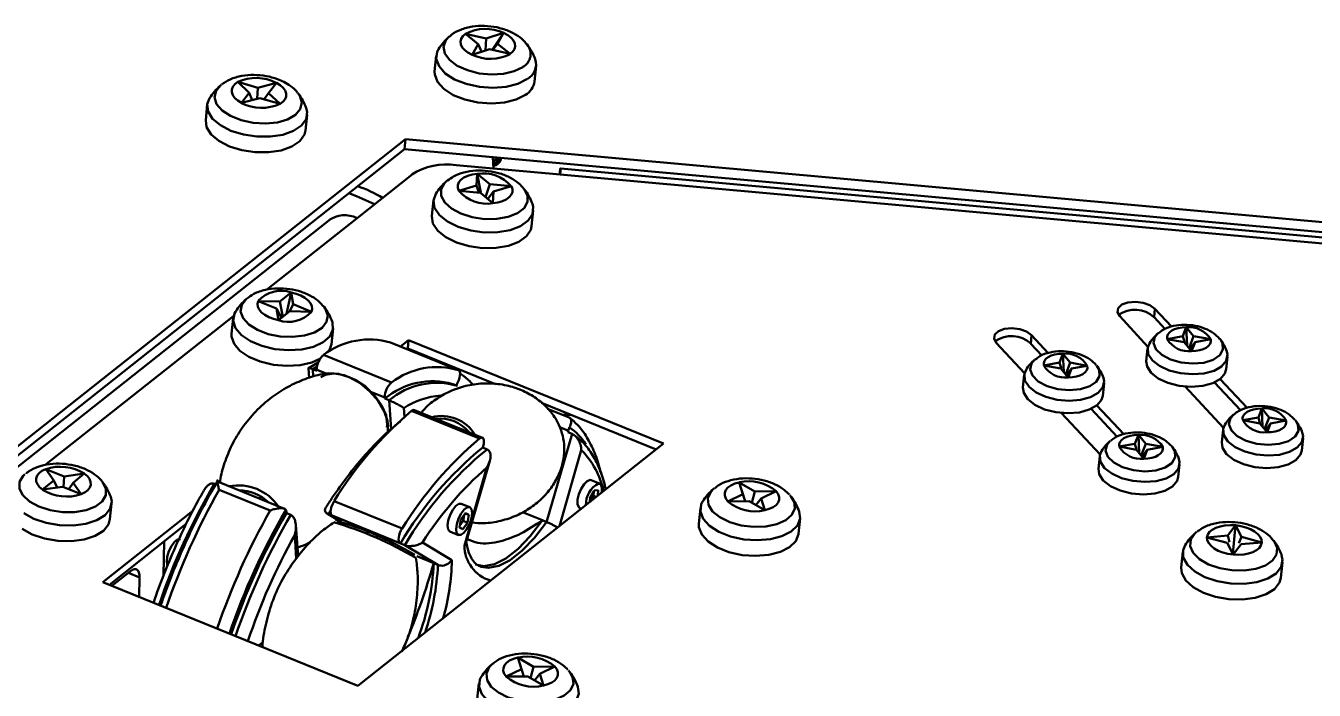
# Model space of a CAD drawing. Header units: millimetres. Extents: x 263 to 2983, y 441 to 2500.
# Drawn here: x 1690 to 1818.4, y 1895.1 to 1961.3 of the extents above; entities that cross this region are included whole.
import ezdxf

# ---------------------------------------------------------------- set-up
doc = ezdxf.new("R2010")
doc.units = ezdxf.units.MM
doc.header["$LTSCALE"] = 0.5
doc.layers.add('BOL', color=7, linetype='Continuous', lineweight=50)

msp = doc.modelspace()

# ---------------------------------------------------------------- linework, layer by layer
at = {"layer": 'BOL'}
for p, q in [((1735.06, 1959.48), (1733.78, 1960.5)), ((1733.78, 1960.5), (1735.84, 1960.02)), ((1735.84, 1960.02), (1735.79, 1958.85)), ((1735.84, 1960.02), (1737.58, 1960.58)), ((1737.58, 1960.58), (1736.45, 1958.91)), ((1737.58, 1960.58), (1736.96, 1959.51)), ((1730.86, 1958.32), (1730.7, 1956.76)), ((1734.44, 1958.41), (1735.06, 1959.48)), ((1736.18, 1958.97), (1734.44, 1958.41)), ((1735.06, 1959.48), (1735.38, 1958.72)), ((1738.24, 1958.49), (1736.18, 1958.97)), ((1736.96, 1959.51), (1736.51, 1958.89)), ((1736.96, 1959.51), (1738.24, 1958.49)), ((1739.92, 1959.44), (1739.87, 1959.5)), ((1740.65, 1955.74), (1740.81, 1957.3)), ((1712.23, 1954.63), (1711.09, 1955.7)), ((1711.09, 1955.7), (1713.1, 1955.13)), ((1711.46, 1953.61), (1712.23, 1954.63)), ((1712.23, 1954.63), (1712.53, 1953.89)), ((1713.1, 1955.13), (1713.02, 1954.02)), ((1713.1, 1955.13), (1714.93, 1955.61)), ((1714.15, 1954.59), (1713.71, 1953.97)), ((1714.93, 1955.61), (1714.15, 1954.59)), ((1714.15, 1954.59), (1715.3, 1953.52)), ((1717.1, 1954.56), (1717.06, 1954.6)), ((1708.05, 1953.44), (1707.89, 1951.88)), ((1713.29, 1954.09), (1711.46, 1953.61)), ((1715.3, 1953.52), (1713.29, 1954.09)), ((1717.83, 1950.85), (1717.99, 1952.41)), ((1727.8, 1950.01), (1663.6, 1899.2)), ((1727.69, 1949), (1727.8, 1950.01)), ((1848.52, 1939.09), (1727.8, 1950.01)), ((1727.69, 1949), (1664.09, 1898.66)), ((1848.42, 1938.08), (1727.69, 1949)), ((1736.51, 1947.93), (1736.59, 1948.27)), ((1736.57, 1947.08), (1736.52, 1948.2)), ((1732.84, 1947.42), (1743.22, 1946.48)), ((1736.54, 1947.3), (1736.55, 1947.3)), ((1736.55, 1947.3), (1736.73, 1947.41)), ((1736.75, 1947.63), (1736.73, 1947.41)), ((1736.89, 1947.43), (1736.9, 1947.47)), ((1832.86, 1938.98), (1743.24, 1947.09)), ((1722.98, 1942.14), (1728.45, 1946.48)), ((1731.96, 1945.87), (1731.9, 1945.82)), ((1734.88, 1945.39), (1734.95, 1946.54)), ((1734.95, 1946.54), (1735.3, 1944.67)), ((1734.95, 1946.54), (1736.19, 1945.5)), ((1736.19, 1945.5), (1735.78, 1944.23)), ((1736.19, 1945.5), (1738.35, 1945.31)), ((1743.22, 1946.48), (1832.84, 1938.37)), ((1733.12, 1944.85), (1734.88, 1945.39)), ((1735.28, 1944.66), (1733.12, 1944.85)), ((1734.88, 1945.39), (1735.12, 1944.67)), ((1736.52, 1943.62), (1735.28, 1944.66)), ((1736.58, 1944.77), (1736, 1944.05)), ((1736.58, 1944.77), (1736.52, 1943.62)), ((1738.35, 1945.31), (1736.58, 1944.77)), ((1730.59, 1943.91), (1730.43, 1942.35)), ((1740.37, 1941.32), (1740.53, 1942.88)), ((1720.15, 1941.91), (1672.86, 1904.48)), ((1713.95, 1935), (1722.98, 1942.14)), ((1714.96, 1933.13), (1713.12, 1933.87)), ((1713.12, 1933.87), (1715.27, 1933.82)), ((1715.27, 1933.82), (1716.41, 1934.72)), ((1716.41, 1934.72), (1715.93, 1932.58)), ((1716.41, 1934.72), (1716.6, 1933.55)), ((1715.15, 1931.96), (1714.96, 1933.13)), ((1714.96, 1933.13), (1715.44, 1932.19)), ((1716.29, 1932.86), (1715.15, 1931.96)), ((1715.27, 1933.82), (1715.58, 1932.3)), ((1716.6, 1933.55), (1716.28, 1932.86)), ((1718.43, 1932.81), (1716.29, 1932.86)), ((1716.6, 1933.55), (1718.43, 1932.81)), ((1719.69, 1933.29), (1719.63, 1933.35)), ((1802.49, 1933.1), (1802.4, 1932.26)), ((1802.49, 1933.1), (1804.15, 1931.32)), ((1691.85, 1917.5), (1710.68, 1932.41)), ((1710.63, 1932.17), (1710.47, 1930.61)), ((1801.8, 1929.32), (1798.98, 1932.35)), ((1802.4, 1932.26), (1803.5, 1931.08)), ((1720.42, 1929.58), (1720.58, 1931.14)), ((1790.2, 1930.47), (1790.11, 1929.62)), ((1790.2, 1930.47), (1791.85, 1928.69)), ((1803.71, 1930.08), (1805.27, 1930.37)), ((1805.41, 1929.78), (1803.71, 1930.08)), ((1805.27, 1930.37), (1805.61, 1931.25)), ((1805.27, 1930.37), (1805.43, 1929.8)), ((1805.61, 1931.25), (1805.7, 1929.43)), ((1805.61, 1931.25), (1806.35, 1930.36)), ((1806.35, 1930.36), (1805.89, 1929.19)), ((1806.35, 1930.36), (1808.05, 1930.06)), ((1808.05, 1930.06), (1806.49, 1929.77)), ((1809.01, 1930.03), (1808.95, 1930.09)), ((1733.09, 1926.98), (1726.32, 1929.73)), ((1727.29, 1929.33), (1728.11, 1929.98)), ((1727.94, 1929.07), (1728.03, 1929.14)), ((1728.03, 1929.14), (1728.11, 1929.98)), ((1728.03, 1929.14), (1736.76, 1925.59)), ((1728.11, 1929.98), (1753.51, 1919.66)), ((1789.5, 1926.68), (1786.68, 1929.71)), ((1790.11, 1929.62), (1791.21, 1928.45)), ((1801.76, 1929.13), (1801.63, 1927.88)), ((1806.15, 1928.89), (1805.41, 1929.78)), ((1806.49, 1929.77), (1805.98, 1929.1)), ((1806.49, 1929.77), (1806.15, 1928.89)), ((1719.11, 1927.75), (1718.14, 1927.18)), ((1719.64, 1928.51), (1726.42, 1925.76)), ((1729.99, 1928.34), (1729.98, 1928.24)), ((1791.42, 1927.45), (1792.98, 1927.74)), ((1793.11, 1927.15), (1791.42, 1927.45)), ((1792.98, 1927.74), (1793.31, 1928.62)), ((1792.98, 1927.74), (1793.14, 1927.17)), ((1793.31, 1928.62), (1793.4, 1926.8)), ((1793.31, 1928.62), (1794.06, 1927.73)), ((1794.06, 1927.73), (1793.6, 1926.56)), ((1794.06, 1927.73), (1795.75, 1927.42)), ((1796.71, 1927.4), (1796.66, 1927.46)), ((1809.59, 1927.07), (1809.72, 1928.32)), ((1718.12, 1927.17), (1718.19, 1926.2)), ((1718.99, 1927.36), (1718.55, 1927.07)), ((1718.55, 1927.07), (1718.98, 1926.9)), ((1718.55, 1927.07), (1718.61, 1926.33)), ((1718.98, 1926.9), (1718.97, 1927.01)), ((1719.89, 1926.64), (1718.97, 1927.01)), ((1789.47, 1926.5), (1789.34, 1925.25)), ((1793.86, 1926.26), (1793.11, 1927.15)), ((1794.19, 1927.14), (1793.68, 1926.46)), ((1794.19, 1927.14), (1793.86, 1926.26)), ((1795.75, 1927.42), (1794.19, 1927.14)), ((1732.94, 1925.42), (1732.52, 1925.59)), ((1732.92, 1925.57), (1732.85, 1925.45)), ((1797.3, 1924.43), (1797.43, 1925.68)), ((1809.32, 1921.22), (1805.49, 1925.35)), ((1808.44, 1925.76), (1811.03, 1922.98)), ((1809, 1926.1), (1811.67, 1923.22)), ((1725.74, 1924.26), (1724.4, 1924.8)), ((1725.75, 1924.15), (1725.74, 1924.26)), ((1726.17, 1923.98), (1725.75, 1924.15)), ((1726.38, 1921.11), (1726.17, 1923.98)), ((1741.37, 1923.72), (1752.78, 1919.08)), ((1727.62, 1923.22), (1727.69, 1922.32)), ((1735.18, 1920.17), (1728.4, 1922.92)), ((1735.47, 1920.25), (1728.7, 1923.01)), ((1744.12, 1922.27), (1741.97, 1923.14)), ((1743.35, 1922.58), (1744.39, 1922.49)), ((1797.03, 1918.59), (1793.19, 1922.71)), ((1796.15, 1923.13), (1798.73, 1920.35)), ((1796.7, 1923.47), (1799.38, 1920.59)), ((1812.8, 1922.27), (1813.14, 1923.16)), ((1813.14, 1923.16), (1813.22, 1921.33)), ((1813.14, 1923.16), (1813.88, 1922.27)), ((1744.03, 1920.95), (1743.19, 1921.3)), ((1809.29, 1921.04), (1809.16, 1919.79)), ((1811.24, 1921.99), (1812.8, 1922.27)), ((1812.93, 1921.68), (1811.24, 1921.99)), ((1812.8, 1922.27), (1812.96, 1921.7)), ((1813.68, 1920.79), (1812.93, 1921.68)), ((1813.88, 1922.27), (1813.42, 1921.1)), ((1814.02, 1921.68), (1813.5, 1921)), ((1814.02, 1921.68), (1813.68, 1920.79)), ((1813.88, 1922.27), (1815.57, 1921.96)), ((1815.57, 1921.96), (1814.02, 1921.68)), ((1816.53, 1921.93), (1816.48, 1922)), ((1741.87, 1911.84), (1744.41, 1920.63)), ((1744.03, 1920.95), (1743.99, 1920.8)), ((1744.41, 1920.63), (1743.99, 1920.8)), ((1800.5, 1919.64), (1800.84, 1920.53)), ((1800.84, 1920.53), (1800.93, 1918.7)), ((1800.84, 1920.53), (1801.59, 1919.64)), ((1817.12, 1918.97), (1817.25, 1920.22)), ((1753.51, 1919.66), (1723.04, 1895.54)), ((1735.51, 1919.26), (1735.55, 1919.41)), ((1735.93, 1919.09), (1735.51, 1919.26)), ((1745.32, 1919.01), (1743.14, 1911.45)), ((1798.94, 1919.36), (1800.5, 1919.64)), ((1800.64, 1919.05), (1798.94, 1919.36)), ((1800.5, 1919.64), (1800.67, 1919.07)), ((1801.38, 1918.16), (1800.64, 1919.05)), ((1801.59, 1919.64), (1801.13, 1918.47)), ((1801.72, 1919.04), (1801.21, 1918.37)), ((1801.72, 1919.04), (1801.38, 1918.16)), ((1801.59, 1919.64), (1803.28, 1919.33)), ((1803.28, 1919.33), (1801.72, 1919.04)), ((1804.24, 1919.3), (1804.18, 1919.36)), ((1733.67, 1909.51), (1735.92, 1917.3)), ((1733.83, 1909.73), (1736.21, 1917.94)), ((1796.99, 1918.41), (1796.87, 1917.16)), ((1804.82, 1916.34), (1804.95, 1917.59)), ((1691.64, 1915.08), (1692.75, 1915.99)), ((1692.75, 1915.99), (1691.94, 1917.12)), ((1691.94, 1917.12), (1693.79, 1916.39)), ((1692.75, 1915.99), (1693.1, 1915.29)), ((1693.79, 1916.39), (1693.71, 1915.33)), ((1693.79, 1916.39), (1695.79, 1916.67)), ((1695.79, 1916.67), (1694.68, 1915.76)), ((1747.15, 1915.68), (1746.3, 1916.02)), ((1693.64, 1915.36), (1691.64, 1915.08)), ((1695.49, 1914.63), (1693.64, 1915.36)), ((1694.68, 1915.76), (1694.24, 1915.12)), ((1694.68, 1915.76), (1695.49, 1914.63)), ((1715.73, 1913.17), (1709.06, 1915.88)), ((1714.32, 1913), (1709.24, 1915.06)), ((1711.65, 1914.83), (1711.64, 1914.98)), ((1746.62, 1915), (1746.2, 1914.28)), ((1746.54, 1914.47), (1746.57, 1914.91)), ((1747.01, 1915.01), (1746.62, 1915)), ((1746.98, 1914.49), (1747.01, 1915.01)), ((1758.55, 1915.2), (1758.5, 1915.15)), ((1759.92, 1913.91), (1761.41, 1914.63)), ((1761.41, 1914.63), (1761.07, 1915.8)), ((1761.07, 1915.8), (1761.66, 1913.93)), ((1761.07, 1915.8), (1762.62, 1914.88)), ((1761.41, 1914.63), (1761.65, 1913.93)), ((1762.62, 1914.88), (1762.33, 1913.77)), ((1762.62, 1914.88), (1764.75, 1914.91)), ((1764.75, 1914.91), (1763.26, 1914.19)), ((1698.35, 1912.12), (1698.51, 1913.68)), ((1713.42, 1914.41), (1713.22, 1914.19)), ((1720.69, 1913.94), (1727.47, 1911.19)), ((1734.21, 1913.33), (1733.36, 1913.67)), ((1746.2, 1914.28), (1746.17, 1913.85)), ((1746.18, 1913.86), (1746.54, 1914.47)), ((1746.54, 1914.47), (1746.81, 1914.36)), ((1762.05, 1913.94), (1759.92, 1913.91)), ((1763.6, 1913.02), (1762.05, 1913.94)), ((1763.26, 1914.19), (1762.73, 1913.54)), ((1763.26, 1914.19), (1763.6, 1913.02)), ((1766.24, 1914.36), (1766.11, 1914.51)), ((1697.64, 1905.86), (1706.62, 1912.97)), ((1715.93, 1912.84), (1715.94, 1912.73)), ((1716.37, 1912.55), (1715.94, 1912.73)), ((1720, 1912.69), (1721.36, 1911.88)), ((1720.35, 1913.02), (1720.11, 1912.64)), ((1720.11, 1912.64), (1720.53, 1912.47)), ((1720.11, 1912.64), (1721.4, 1911.87)), ((1727.25, 1909.75), (1720.48, 1912.5)), ((1720.48, 1912.5), (1720.53, 1912.47)), ((1733.32, 1912.09), (1733.19, 1911.31)), ((1733.78, 1912.72), (1733.32, 1912.09)), ((1733.55, 1911.96), (1733.65, 1912.54)), ((1733.76, 1912.71), (1734.1, 1912.57)), ((1734.1, 1912.57), (1733.78, 1912.72)), ((1733.97, 1911.78), (1734.1, 1912.57)), ((1741.45, 1912.02), (1739.45, 1912.83)), ((1745.17, 1913.24), (1745.32, 1913.18)), ((1757.19, 1913.24), (1757.03, 1911.68)), ((1766.98, 1910.66), (1767.14, 1912.22)), ((1698.29, 1905.6), (1705.95, 1911.66)), ((1717.09, 1908.41), (1716.87, 1911.56)), ((1720.9, 1911.99), (1720.89, 1911.98)), ((1724.03, 1910.88), (1724.02, 1910.86)), ((1732.22, 1910.9), (1732.23, 1910.89)), ((1732.23, 1910.89), (1733.08, 1910.55)), ((1733.19, 1911.31), (1733.51, 1911.15)), ((1733.22, 1911.51), (1733.55, 1911.96)), ((1733.51, 1911.15), (1733.97, 1911.78)), ((1733.55, 1911.96), (1733.97, 1911.78)), ((1741.87, 1911.84), (1741.45, 1912.02)), ((1806.64, 1910.86), (1806.58, 1910.8)), ((1809.76, 1910.49), (1810.52, 1911.52)), ((1810.52, 1911.52), (1810.26, 1908.67)), ((1810.52, 1911.52), (1811.12, 1910.36)), ((1703.76, 1909.93), (1703.69, 1906.53)), ((1716.92, 1908.21), (1716.76, 1910.56)), ((1725.85, 1910.07), (1725.86, 1910.08)), ((1727.25, 1909.75), (1727.3, 1909.71)), ((1727.73, 1909.54), (1727.3, 1909.71)), ((1731.04, 1907.57), (1727.73, 1909.54)), ((1729.49, 1909.8), (1732.42, 1908.06)), ((1807.68, 1910.32), (1809.76, 1910.49)), ((1809.7, 1909.76), (1807.68, 1910.32)), ((1810.3, 1908.6), (1809.7, 1909.76)), ((1809.76, 1910.49), (1809.91, 1909.83)), ((1811.07, 1909.63), (1810.3, 1908.6)), ((1811.12, 1910.36), (1810.84, 1909.75)), ((1813.14, 1909.8), (1811.07, 1909.63)), ((1811.12, 1910.36), (1813.14, 1909.8)), ((1730.62, 1907.74), (1728.92, 1908.43)), ((1805.26, 1908.89), (1805.1, 1907.33)), ((1700.41, 1906.96), (1698.55, 1905.49)), ((1731.04, 1907.57), (1730.62, 1907.74)), ((1735.2, 1907.44), (1735.33, 1907.4)), ((1815.05, 1906.3), (1815.21, 1907.86)), ((1723.04, 1895.54), (1697.64, 1905.86)), ((1700.18, 1906.78), (1701.3, 1906.33)), ((1701.26, 1904.39), (1701.3, 1906.33)), ((1713.61, 1899.87), (1713.16, 1899.55)), ((1739.35, 1897.17), (1739, 1898.34)), ((1739, 1898.34), (1739.6, 1896.47)), ((1739, 1898.34), (1740.56, 1897.42)), ((1736.49, 1897.73), (1736.43, 1897.69)), ((1737.85, 1896.44), (1739.35, 1897.17)), ((1739.35, 1897.17), (1739.58, 1896.47)), ((1740.56, 1897.42), (1740.27, 1896.3)), ((1740.56, 1897.42), (1742.69, 1897.45)), ((1741.19, 1896.72), (1740.66, 1896.07)), ((1742.69, 1897.45), (1741.19, 1896.72)), ((1741.19, 1896.72), (1741.54, 1895.56)), ((1744.18, 1896.89), (1744.05, 1897.05)), ((1735.12, 1895.77), (1734.96, 1894.21)), ((1739.98, 1896.47), (1737.85, 1896.44)), ((1741.54, 1895.56), (1739.98, 1896.47))]:
    msp.add_line(p, q, dxfattribs=at)
at = {"layer": 'BOL', "flags": 128}
for points in [[(1732.17, 1960.24), (1731.82, 1959.85), (1731.59, 1959.21), (1731.72, 1958.54), (1732.18, 1957.89), (1732.96, 1957.31), (1733.97, 1956.86), (1735.14, 1956.56), (1736.38, 1956.44), (1737.58, 1956.51), (1738.64, 1956.77), (1739.49, 1957.19)], [(1733.78, 1960.5), (1733.51, 1960.27), (1733.35, 1960.01), (1733.28, 1959.73), (1733.32, 1959.44), (1733.46, 1959.15), (1733.7, 1958.88), (1734.03, 1958.63), (1734.44, 1958.41)], [(1738.24, 1958.49), (1738.51, 1958.72), (1738.67, 1958.98), (1738.74, 1959.26), (1738.7, 1959.55), (1738.56, 1959.84), (1738.32, 1960.11), (1737.99, 1960.36), (1737.58, 1960.58)], [(1731.09, 1958.96), (1730.96, 1958.71), (1730.87, 1957.99), (1731.15, 1957.26), (1731.77, 1956.56), (1732.7, 1955.96), (1733.86, 1955.5), (1735.17, 1955.21), (1736.52, 1955.11), (1737.83, 1955.21), (1738.99, 1955.51), (1739.91, 1955.97)], [(1730.7, 1956.76), (1730.71, 1956.43), (1730.99, 1955.7), (1731.61, 1955), (1732.54, 1954.4), (1733.7, 1953.94), (1735.01, 1953.65), (1736.36, 1953.55), (1737.67, 1953.65), (1738.83, 1953.95), (1739.75, 1954.41)], [(1709.36, 1955.35), (1708.92, 1954.82), (1708.78, 1954.17), (1708.98, 1953.5), (1709.52, 1952.86), (1710.36, 1952.31), (1711.42, 1951.89), (1712.61, 1951.63), (1713.85, 1951.55), (1715.03, 1951.67), (1716.05, 1951.97), (1716.84, 1952.42), (1717.32, 1953), (1717.47, 1953.65), (1717.26, 1954.32), (1717.1, 1954.56)], [(1709.43, 1955.41), (1709.41, 1955.39), (1709.36, 1955.35)], [(1711.09, 1955.7), (1710.79, 1955.48), (1710.58, 1955.23), (1710.48, 1954.95), (1710.48, 1954.67), (1710.58, 1954.38), (1710.78, 1954.1), (1711.08, 1953.84), (1711.46, 1953.61)], [(1715.3, 1953.52), (1715.6, 1953.74), (1715.8, 1953.99), (1715.91, 1954.26), (1715.91, 1954.55), (1715.81, 1954.84), (1715.6, 1955.12), (1715.31, 1955.38), (1714.93, 1955.61)], [(1708.27, 1954.08), (1708.05, 1953.49), (1708.14, 1952.76), (1708.58, 1952.04), (1709.36, 1951.38), (1710.41, 1950.84), (1711.65, 1950.46), (1712.99, 1950.25), (1714.34, 1950.25), (1715.58, 1950.44), (1716.64, 1950.82), (1717.43, 1951.36), (1717.89, 1952.01), (1717.99, 1952.73), (1717.91, 1953.09)], [(1707.89, 1951.88), (1707.98, 1951.2), (1708.42, 1950.47), (1709.2, 1949.82), (1710.25, 1949.28), (1711.49, 1948.9), (1712.83, 1948.69), (1714.18, 1948.69), (1715.42, 1948.88), (1716.48, 1949.26), (1717.27, 1949.8), (1717.73, 1950.45), (1717.83, 1950.85)], [(1743.14, 1946.48), (1743.18, 1946.75), (1743.21, 1947), (1743.24, 1947.09), (1743.25, 1947.03), (1743.24, 1946.83), (1743.22, 1946.48)], [(1731.9, 1945.82), (1731.7, 1945.63), (1731.36, 1945.01), (1731.36, 1944.35), (1731.72, 1943.69), (1732.39, 1943.08), (1733.33, 1942.58), (1734.46, 1942.22), (1735.68, 1942.04), (1736.91, 1942.05)], [(1734.95, 1946.54), (1734.46, 1946.47), (1734.01, 1946.34), (1733.63, 1946.17), (1733.33, 1945.95), (1733.13, 1945.7), (1733.02, 1945.43), (1733.02, 1945.14), (1733.12, 1944.85)], [(1722.14, 1944.61), (1722.93, 1944.31), (1724.7, 1943.51)], [(1730.81, 1944.55), (1730.59, 1943.9), (1730.7, 1943.16), (1731.18, 1942.44), (1731.98, 1941.8), (1733.05, 1941.27), (1734.3, 1940.9), (1735.65, 1940.71), (1736.99, 1940.73)], [(1736.52, 1943.62), (1737.01, 1943.69), (1737.46, 1943.82), (1737.84, 1943.99), (1738.14, 1944.21), (1738.34, 1944.46), (1738.45, 1944.73), (1738.45, 1945.02), (1738.35, 1945.31)], [(1736.91, 1942.05), (1738.03, 1942.25), (1738.96, 1942.61), (1739.63, 1943.13), (1739.97, 1943.74), (1739.96, 1944.4), (1739.64, 1945.02)], [(1739.64, 1945.02), (1739.61, 1945.07), (1739.6, 1945.08)], [(1736.99, 1940.73), (1738.22, 1940.94), (1739.26, 1941.33), (1740.02, 1941.88), (1740.45, 1942.54), (1740.52, 1943.26), (1740.45, 1943.56)], [(1730.43, 1942.35), (1730.43, 1942.34), (1730.54, 1941.6), (1731.02, 1940.88), (1731.82, 1940.24), (1732.89, 1939.71), (1734.14, 1939.34), (1735.49, 1939.15), (1736.83, 1939.17)], [(1736.83, 1939.17), (1738.06, 1939.38), (1739.1, 1939.77), (1739.86, 1940.32), (1740.29, 1940.98), (1740.37, 1941.32)], [(1711.94, 1934.08), (1711.93, 1934.07), (1711.48, 1933.49)], [(1713.12, 1933.87), (1713.05, 1933.59), (1713.08, 1933.3), (1713.22, 1933.02), (1713.46, 1932.74), (1713.78, 1932.49), (1714.18, 1932.27), (1714.64, 1932.09), (1715.15, 1931.96)], [(1718.43, 1932.81), (1718.51, 1933.09), (1718.47, 1933.37), (1718.34, 1933.66), (1718.1, 1933.94), (1717.78, 1934.19), (1717.38, 1934.41), (1716.92, 1934.59), (1716.41, 1934.72)], [(1710.85, 1932.81), (1710.76, 1932.63), (1710.63, 1931.91), (1710.87, 1931.18), (1711.46, 1930.48), (1712.35, 1929.87), (1713.49, 1929.39), (1714.79, 1929.08), (1716.14, 1928.96), (1717.46, 1929.04), (1718.64, 1929.31), (1719.59, 1929.76), (1720.25, 1930.35), (1720.56, 1931.03), (1720.51, 1931.77), (1720.49, 1931.82)], [(1711.48, 1933.49), (1711.37, 1932.83), (1711.61, 1932.17), (1712.18, 1931.53), (1713.04, 1930.99), (1714.11, 1930.58), (1715.31, 1930.34), (1716.55, 1930.29), (1717.72, 1930.42), (1718.72, 1930.74), (1719.48, 1931.2), (1719.94, 1931.79), (1720.05, 1932.44), (1719.81, 1933.11), (1719.69, 1933.29)], [(1798.98, 1932.35), (1798.75, 1932.76), (1798.83, 1933.17), (1799.19, 1933.51), (1799.79, 1933.73), (1800.54, 1933.8), (1801.31, 1933.7), (1802, 1933.46), (1802.49, 1933.1)], [(1710.47, 1930.61), (1710.47, 1930.35), (1710.71, 1929.62), (1711.3, 1928.92), (1712.19, 1928.31), (1713.33, 1927.83), (1714.63, 1927.52), (1715.98, 1927.4), (1717.3, 1927.48), (1718.48, 1927.75), (1719.28, 1928.11)], [(1786.68, 1929.71), (1786.46, 1930.13), (1786.53, 1930.54), (1786.9, 1930.88), (1787.5, 1931.1), (1788.24, 1931.17), (1789.02, 1931.07), (1789.7, 1930.82), (1790.2, 1930.47)], [(1802.81, 1930.67), (1802.49, 1930.29), (1802.35, 1929.69), (1802.58, 1929.07), (1803.17, 1928.5), (1804.04, 1928.04), (1805.11, 1927.73), (1806.25, 1927.63)], [(1805.61, 1931.25), (1805.19, 1931.23), (1804.8, 1931.17), (1804.45, 1931.06), (1804.16, 1930.92), (1803.93, 1930.74), (1803.77, 1930.54), (1803.7, 1930.32), (1803.71, 1930.08)], [(1806.15, 1928.89), (1806.57, 1928.91), (1806.96, 1928.97), (1807.31, 1929.08), (1807.6, 1929.22), (1807.83, 1929.4), (1807.99, 1929.61), (1808.06, 1929.83), (1808.05, 1930.06)], [(1806.25, 1927.63), (1807.35, 1927.72), (1808.28, 1928.01), (1808.95, 1928.46), (1809.27, 1929.03), (1809.23, 1929.64), (1809.01, 1930.03)], [(1801.94, 1929.65), (1801.78, 1929.23), (1801.83, 1928.59), (1802.24, 1927.96), (1802.96, 1927.4), (1803.92, 1926.95), (1805.05, 1926.67), (1806.24, 1926.57)], [(1806.24, 1926.57), (1807.38, 1926.65), (1808.38, 1926.93), (1809.14, 1927.36), (1809.6, 1927.91), (1809.72, 1928.54), (1809.65, 1928.85)], [(1790.52, 1928.03), (1790.19, 1927.65), (1790.05, 1927.05), (1790.29, 1926.44), (1790.87, 1925.86), (1791.75, 1925.4), (1792.81, 1925.1), (1793.96, 1924.99)], [(1793.31, 1928.62), (1792.9, 1928.6), (1792.51, 1928.54), (1792.16, 1928.43), (1791.86, 1928.28), (1791.63, 1928.11), (1791.48, 1927.9), (1791.41, 1927.68), (1791.42, 1927.45)], [(1801.63, 1927.88), (1801.71, 1927.34), (1802.11, 1926.71), (1802.83, 1926.15), (1803.79, 1925.71), (1804.92, 1925.42), (1806.11, 1925.32)], [(1719.38, 1926.3), (1719.82, 1926.53), (1720.68, 1926.66), (1721.69, 1926.49), (1722.77, 1926.03), (1723.81, 1925.34), (1724.72, 1924.47), (1725.42, 1923.49), (1725.86, 1922.5), (1725.98, 1921.58), (1725.95, 1921.31)], [(1719.89, 1926.66), (1720.14, 1926.69), (1721.12, 1926.62), (1722.19, 1926.27), (1723.27, 1925.67), (1724.26, 1924.86), (1725.09, 1923.92), (1725.69, 1922.91), (1726.01, 1921.93), (1726.06, 1921.38)], [(1732.92, 1925.57), (1733.03, 1925.78), (1733.13, 1926), (1733.19, 1926.23), (1733.23, 1926.45), (1733.24, 1926.64), (1733.22, 1926.8), (1733.17, 1926.91), (1733.09, 1926.98)], [(1789.65, 1927.01), (1789.48, 1926.6), (1789.54, 1925.96), (1789.95, 1925.33), (1790.66, 1924.77), (1791.63, 1924.32), (1792.75, 1924.04), (1793.94, 1923.93)], [(1793.86, 1926.26), (1794.27, 1926.28), (1794.66, 1926.34), (1795.01, 1926.45), (1795.31, 1926.59), (1795.54, 1926.77), (1795.69, 1926.97), (1795.76, 1927.19), (1795.75, 1927.42)], [(1793.94, 1923.93), (1795.08, 1924.02), (1796.08, 1924.29), (1796.85, 1924.73), (1797.31, 1925.28), (1797.43, 1925.9), (1797.36, 1926.22)], [(1793.96, 1924.99), (1795.06, 1925.09), (1795.99, 1925.38), (1796.65, 1925.83), (1796.98, 1926.39), (1796.93, 1927.01), (1796.71, 1927.4)], [(1806.11, 1925.32), (1807.25, 1925.41), (1808.25, 1925.68), (1809.01, 1926.11), (1809.47, 1926.66), (1809.59, 1927.07)], [(1789.34, 1925.25), (1789.41, 1924.71), (1789.82, 1924.08), (1790.53, 1923.52), (1791.5, 1923.07), (1792.62, 1922.79), (1793.81, 1922.68)], [(1793.81, 1922.68), (1794.96, 1922.77), (1795.95, 1923.05), (1796.72, 1923.48), (1797.18, 1924.03), (1797.3, 1924.43)], [(1810.34, 1922.57), (1810.01, 1922.19), (1809.87, 1921.59), (1810.11, 1920.97), (1810.69, 1920.4), (1811.57, 1919.94), (1812.64, 1919.64), (1813.78, 1919.53)], [(1813.14, 1923.16), (1812.72, 1923.14), (1812.33, 1923.07), (1811.98, 1922.97), (1811.68, 1922.82), (1811.45, 1922.64), (1811.3, 1922.44), (1811.23, 1922.22), (1811.24, 1921.99)], [(1809.47, 1921.55), (1809.3, 1921.13), (1809.36, 1920.49), (1809.77, 1919.86), (1810.48, 1919.3), (1811.45, 1918.86), (1812.57, 1918.57), (1813.76, 1918.47)], [(1813.68, 1920.79), (1814.09, 1920.81), (1814.49, 1920.88), (1814.83, 1920.98), (1815.13, 1921.13), (1815.36, 1921.31), (1815.51, 1921.51), (1815.58, 1921.73), (1815.57, 1921.96)], [(1813.78, 1919.53), (1814.88, 1919.63), (1815.81, 1919.91), (1816.47, 1920.37), (1816.8, 1920.93), (1816.75, 1921.55), (1816.53, 1921.93)], [(1735.55, 1919.41), (1735.6, 1919.63), (1735.62, 1919.84), (1735.61, 1920.01), (1735.57, 1920.15), (1735.51, 1920.23), (1735.41, 1920.27), (1735.3, 1920.24), (1735.18, 1920.17)], [(1798.04, 1919.94), (1797.72, 1919.56), (1797.58, 1918.96), (1797.81, 1918.34), (1798.4, 1917.77), (1799.27, 1917.31), (1800.34, 1917.01), (1801.48, 1916.9)], [(1800.84, 1920.53), (1800.42, 1920.51), (1800.03, 1920.44), (1799.68, 1920.33), (1799.39, 1920.19), (1799.16, 1920.01), (1799.01, 1919.81), (1798.93, 1919.59), (1798.94, 1919.36)], [(1809.16, 1919.79), (1809.23, 1919.24), (1809.64, 1918.62), (1810.36, 1918.05), (1811.32, 1917.61), (1812.45, 1917.32), (1813.63, 1917.22)], [(1813.76, 1918.47), (1814.9, 1918.56), (1815.9, 1918.83), (1816.67, 1919.26), (1817.13, 1919.82), (1817.25, 1920.44), (1817.18, 1920.76)], [(1797.17, 1918.92), (1797.01, 1918.5), (1797.07, 1917.86), (1797.47, 1917.23), (1798.19, 1916.67), (1799.15, 1916.23), (1800.28, 1915.94), (1801.47, 1915.84)], [(1801.38, 1918.16), (1801.8, 1918.18), (1802.19, 1918.24), (1802.54, 1918.35), (1802.83, 1918.5), (1803.06, 1918.67), (1803.22, 1918.88), (1803.29, 1919.1), (1803.28, 1919.33)], [(1801.48, 1916.9), (1802.58, 1916.99), (1803.51, 1917.28), (1804.18, 1917.73), (1804.5, 1918.3), (1804.46, 1918.92), (1804.24, 1919.3)], [(1813.63, 1917.22), (1814.78, 1917.31), (1815.77, 1917.58), (1816.54, 1918.01), (1817, 1918.57), (1817.12, 1918.97)], [(1801.47, 1915.84), (1802.61, 1915.93), (1803.61, 1916.2), (1804.37, 1916.63), (1804.83, 1917.18), (1804.95, 1917.81), (1804.88, 1918.13)], [(1689.88, 1916.62), (1689.7, 1916.45), (1689.34, 1915.84), (1689.33, 1915.17), (1689.67, 1914.51), (1690.33, 1913.9)], [(1691.94, 1917.12), (1691.57, 1916.94), (1691.28, 1916.72), (1691.09, 1916.47), (1690.99, 1916.19), (1691, 1915.9), (1691.12, 1915.61), (1691.33, 1915.33), (1691.64, 1915.08)], [(1695.49, 1914.63), (1695.86, 1914.81), (1696.15, 1915.03), (1696.34, 1915.28), (1696.44, 1915.56), (1696.42, 1915.85), (1696.31, 1916.14), (1696.1, 1916.41), (1695.79, 1916.67)], [(1746.3, 1916.02), (1746.19, 1916.04), (1745.91, 1915.93), (1745.6, 1915.62), (1745.31, 1915.16), (1745.08, 1914.62), (1744.95, 1914.08), (1744.95, 1913.63), (1745.06, 1913.33), (1745.17, 1913.24)], [(1796.87, 1917.16), (1796.94, 1916.61), (1797.34, 1915.98), (1798.06, 1915.42), (1799.02, 1914.98), (1800.15, 1914.69), (1801.34, 1914.59)], [(1801.34, 1914.59), (1802.48, 1914.68), (1803.48, 1914.95), (1804.24, 1915.38), (1804.71, 1915.94), (1804.82, 1916.34)], [(1690.33, 1913.9), (1691.26, 1913.39), (1692.39, 1913.03), (1693.61, 1912.84), (1694.83, 1912.84), (1695.96, 1913.03), (1696.91, 1913.39), (1697.58, 1913.9), (1697.94, 1914.51), (1697.95, 1915.17), (1697.62, 1915.82)], [(1747.35, 1914.78), (1747.36, 1914.84), (1747.37, 1915.29), (1747.26, 1915.59), (1747.04, 1915.7)], [(1758.5, 1915.15), (1758.22, 1914.86), (1757.93, 1914.23), (1758, 1913.57), (1758.41, 1912.91), (1759.14, 1912.32), (1760.11, 1911.84), (1761.27, 1911.51), (1762.5, 1911.36), (1763.71, 1911.4), (1764.81, 1911.63), (1765.7, 1912.03), (1766.31, 1912.56), (1766.59, 1913.19), (1766.53, 1913.85), (1766.24, 1914.36)], [(1761.07, 1915.8), (1760.62, 1915.68), (1760.24, 1915.5), (1759.94, 1915.29), (1759.73, 1915.04), (1759.62, 1914.77), (1759.62, 1914.48), (1759.72, 1914.19), (1759.92, 1913.91)], [(1763.6, 1913.02), (1764.05, 1913.15), (1764.43, 1913.32), (1764.73, 1913.53), (1764.94, 1913.78), (1765.05, 1914.06), (1765.05, 1914.34), (1764.95, 1914.63), (1764.75, 1914.91)], [(1689.75, 1912.73), (1690.76, 1912.17), (1691.98, 1911.77), (1693.32, 1911.54), (1694.67, 1911.5), (1695.94, 1911.67), (1697.03, 1912.02), (1697.86, 1912.54), (1698.37, 1913.18), (1698.52, 1913.89), (1698.43, 1914.35)], [(1720.48, 1912.5), (1720.4, 1912.58), (1720.36, 1912.7), (1720.34, 1912.87), (1720.36, 1913.07), (1720.41, 1913.29), (1720.48, 1913.52), (1720.58, 1913.74), (1720.69, 1913.94)], [(1733.36, 1913.67), (1733.12, 1913.66), (1732.82, 1913.45), (1732.51, 1913.06), (1732.25, 1912.55), (1732.07, 1912), (1732, 1911.49), (1732.05, 1911.11), (1732.22, 1910.9)], [(1757.41, 1913.88), (1757.28, 1913.62), (1757.19, 1912.9), (1757.48, 1912.16), (1758.11, 1911.47), (1759.04, 1910.87), (1760.2, 1910.41), (1761.51, 1910.12), (1762.86, 1910.03), (1764.17, 1910.13), (1765.32, 1910.43), (1766.25, 1910.9), (1766.86, 1911.5), (1767.13, 1912.19), (1767.05, 1912.89)], [(1689.59, 1911.17), (1690.6, 1910.61), (1691.82, 1910.2), (1693.16, 1909.98), (1694.51, 1909.94), (1695.78, 1910.11), (1696.86, 1910.46), (1697.7, 1910.98), (1698.21, 1911.61), (1698.35, 1912.12)], [(1733.07, 1910.56), (1733.32, 1910.56), (1733.62, 1910.77), (1733.93, 1911.17), (1734.2, 1911.68), (1734.37, 1912.22), (1734.44, 1912.73), (1734.39, 1913.12), (1734.22, 1913.32), (1733.97, 1913.32), (1733.66, 1913.1), (1733.36, 1912.71), (1733.09, 1912.2), (1732.91, 1911.65), (1732.85, 1911.15), (1732.9, 1910.76), (1733.07, 1910.56)], [(1727.47, 1911.19), (1727.35, 1910.99), (1727.25, 1910.77), (1727.18, 1910.54), (1727.13, 1910.32), (1727.11, 1910.12), (1727.13, 1909.95), (1727.17, 1909.82), (1727.25, 1909.75)], [(1734.78, 1907.62), (1735.61, 1907.46), (1736.66, 1907.65), (1737.81, 1908.23), (1739.02, 1909.17), (1740.24, 1910.45), (1741.45, 1912.02)], [(1735.33, 1907.4), (1736.03, 1907.29), (1737.09, 1907.48), (1738.24, 1908.05), (1739.44, 1909), (1740.67, 1910.27), (1741.87, 1911.84)], [(1757.03, 1911.68), (1757.03, 1911.34), (1757.32, 1910.6), (1757.95, 1909.91), (1758.88, 1909.31), (1760.04, 1908.85), (1761.35, 1908.56), (1762.7, 1908.47), (1764.01, 1908.57), (1765.16, 1908.87), (1766.08, 1909.34), (1766.7, 1909.94), (1766.97, 1910.63), (1766.98, 1910.66)], [(1806.58, 1910.8), (1806.46, 1910.7), (1806.06, 1910.1), (1806.01, 1909.44), (1806.31, 1908.77), (1806.94, 1908.15), (1807.84, 1907.63), (1808.95, 1907.25), (1810.16, 1907.04)], [(1810.52, 1911.52), (1809.99, 1911.54), (1809.47, 1911.5), (1808.99, 1911.41), (1808.56, 1911.27), (1808.21, 1911.08), (1807.93, 1910.86), (1807.76, 1910.6), (1807.68, 1910.32)], [(1813.14, 1909.8), (1813.11, 1910.09), (1812.97, 1910.38), (1812.74, 1910.65), (1812.42, 1910.91), (1812.02, 1911.13), (1811.56, 1911.31), (1811.05, 1911.44), (1810.52, 1911.52)], [(1704.01, 1907.89), (1704.06, 1908.38), (1704.22, 1908.93), (1704.47, 1909.45), (1704.78, 1909.87), (1705.09, 1910.11), (1705.35, 1910.15), (1705.37, 1910.14)], [(1805.49, 1909.53), (1805.29, 1909.03), (1805.32, 1908.3), (1805.73, 1907.57), (1806.46, 1906.91), (1807.48, 1906.35), (1808.7, 1905.95), (1810.04, 1905.72)], [(1807.68, 1910.32), (1807.71, 1910.03), (1807.85, 1909.74), (1808.08, 1909.47), (1808.4, 1909.21), (1808.8, 1908.99), (1809.27, 1908.81), (1809.77, 1908.68), (1810.3, 1908.6)], [(1810.16, 1907.04), (1811.39, 1907.02), (1812.54, 1907.18), (1813.51, 1907.53), (1814.22, 1908.02), (1814.61, 1908.62), (1814.66, 1909.28), (1814.36, 1909.95), (1814.32, 1910.01)], [(1810.3, 1908.6), (1810.83, 1908.58), (1811.35, 1908.62), (1811.83, 1908.7), (1812.26, 1908.85), (1812.62, 1909.03), (1812.89, 1909.26), (1813.06, 1909.52), (1813.14, 1909.8)], [(1810.04, 1905.72), (1811.39, 1905.69), (1812.65, 1905.86), (1813.74, 1906.22), (1814.56, 1906.73), (1815.07, 1907.37), (1815.22, 1908.08), (1815.12, 1908.54)], [(1700.41, 1906.96), (1700.59, 1907.08), (1700.77, 1907.15), (1700.92, 1907.15), (1701.06, 1907.09), (1701.17, 1906.98), (1701.24, 1906.81), (1701.29, 1906.59), (1701.3, 1906.33)], [(1704.09, 1907.51), (1704.08, 1907.53), (1704.01, 1907.89)], [(1805.1, 1907.33), (1805.16, 1906.74), (1805.57, 1906.01), (1806.3, 1905.35), (1807.32, 1904.79), (1808.54, 1904.39), (1809.87, 1904.16)], [(1809.87, 1904.16), (1811.23, 1904.13), (1812.49, 1904.3), (1813.58, 1904.66), (1814.4, 1905.17), (1814.91, 1905.81), (1815.05, 1906.3)], [(1739, 1898.34), (1738.56, 1898.21), (1738.17, 1898.04), (1737.87, 1897.82), (1737.66, 1897.57), (1737.56, 1897.3), (1737.55, 1897.01), (1737.65, 1896.72), (1737.85, 1896.44)], [(1736.43, 1897.69), (1736.15, 1897.39), (1735.87, 1896.77), (1735.93, 1896.1), (1736.35, 1895.44), (1737.07, 1894.85), (1738.05, 1894.37), (1739.2, 1894.05), (1740.43, 1893.9), (1741.65, 1893.94), (1742.74, 1894.17), (1743.63, 1894.56), (1744.25, 1895.09), (1744.53, 1895.72), (1744.46, 1896.39), (1744.18, 1896.89)], [(1741.54, 1895.56), (1741.98, 1895.68), (1742.37, 1895.85), (1742.67, 1896.07), (1742.88, 1896.32), (1742.98, 1896.59), (1742.99, 1896.88), (1742.89, 1897.17), (1742.69, 1897.45)], [(1735.35, 1896.41), (1735.22, 1896.15), (1735.13, 1895.43), (1735.41, 1894.7), (1736.04, 1894.01), (1736.97, 1893.41), (1738.13, 1892.95), (1739.44, 1892.66), (1740.8, 1892.56), (1742.1, 1892.67), (1743.26, 1892.96), (1744.18, 1893.43), (1744.8, 1894.03), (1745.07, 1894.73), (1744.98, 1895.42)]]:
    msp.add_lwpolyline(points, dxfattribs=at)
at = {"layer": 'BOL'}
for centre, radius, start, end in [((1735.76, 1956.71), 4.28, 64.7582, 117.5272), ((1735.67, 1956.15), 5.37, 130.5445, 148.483), ((1736.26, 1962.28), 4.28, 244.7563, 297.531), ((1738.8, 1958.49), 1.47, 298.1743, 40.5148), ((1735.67, 1956.15), 5.37, 19.7775, 37.7161), ((1739.12, 1957.46), 1.69, 298.0762, 17.6913), ((1712.92, 1951.69), 4.41, 62.9426, 114.6021), ((1738.87, 1955.98), 1.8, 299.3753, 352.3076), ((1712.85, 1951.27), 5.37, 130.5445, 148.483), ((1712.85, 1951.27), 5.37, 19.7775, 37.7161), ((1713.46, 1957.53), 4.41, 242.9468, 294.5979), ((1731.91, 1941.04), 6.45, 81.7011, 122.4715), ((1735.39, 1941.74), 5.37, 130.5445, 148.483), ((1735.55, 1942.9), 3.69, 40.7083, 99.3781), ((1718.5, 1932.36), 13.73, 59.2241, 70.6943), ((1735.91, 1947.26), 3.69, 220.7085, 279.3792), ((1735.39, 1941.74), 5.37, 19.7775, 37.7161), ((1721.76, 1939.61), 2.81, 64.3578, 124.972), ((1715.44, 1930), 5.37, 130.5445, 148.483), ((1715.41, 1931.8), 3.09, 71.0927, 137.7788), ((1716.15, 1934.88), 3.09, 251.0927, 317.7788), ((1715.44, 1930), 5.37, 19.7775, 37.7161), ((1800.49, 1930.22), 2.79, 46.8371, 125.644), ((1724.18, 1922.55), 7.49, 73.4084, 127.2592), ((1788.2, 1927.59), 2.79, 46.837, 125.6441), ((1805.61, 1927.4), 4.3, 130.5445, 148.483), ((1805.84, 1931.34), 2.47, 210.5205, 277.1724), ((1805.92, 1928.8), 2.47, 30.5217, 97.1713), ((1805.61, 1927.4), 4.3, 19.7775, 37.7161), ((1718.83, 1929.78), 1.6, 321.1878, 353.1346), ((1720.89, 1927.05), 1.92, 130.3285, 181.1436), ((1793.31, 1924.77), 4.3, 130.5445, 148.483), ((1793.55, 1928.71), 2.47, 210.5205, 277.1724), ((1793.62, 1926.17), 2.47, 30.5219, 97.171), ((1730.95, 1919.8), 7.49, 73.4084, 127.2592), ((1793.31, 1924.77), 4.3, 19.7775, 37.7161), ((1727.66, 1924.3), 1.92, 130.3285, 181.1437), ((1730.48, 1918.54), 7.34, 73.9264, 130.1585), ((1730.9, 1918.39), 7.32, 73.4282, 130.2116), ((1732.09, 1916.13), 8.37, 95.3647, 122.25), ((1752.86, 1894.12), 37.79, 130.3315, 148.3503), ((1728.62, 1922.72), 0.294, 75.2339, 137.7316), ((1731.36, 1918.45), 3.97, 32.0127, 103.7372), ((1813.13, 1919.3), 4.3, 130.5445, 148.483), ((1813.44, 1920.71), 2.47, 30.5199, 97.1731), ((1731.26, 1918.48), 3.69, 38.9146, 96.8357), ((1746.36, 1920.28), 2.42, 155.4075, 163.788), ((1740.75, 1916.44), 5.92, 32.0885, 54.9108), ((1813.37, 1923.24), 2.47, 210.5203, 277.1727), ((1813.13, 1919.3), 4.3, 19.7775, 37.7161), ((1759.63, 1891.36), 37.79, 130.3315, 148.3503), ((1800.84, 1916.67), 4.3, 130.5445, 148.483), ((1801.15, 1918.07), 2.47, 30.5201, 97.1728), ((1758.04, 1891.61), 35.68, 129.1771, 149.5047), ((1758.46, 1891.44), 35.67, 129.1757, 149.5052), ((1739.47, 1913.18), 8.26, 12.2642, 44.8625), ((1801.07, 1920.61), 2.47, 210.5203, 277.1727), ((1800.84, 1916.67), 4.3, 19.7775, 37.7161), ((1693.4, 1912.84), 4.52, 57.9868, 108.786), ((1758.71, 1891.22), 34.63, 131.1413, 147.5409), ((1762.02, 1911.68), 4.24, 49.8689, 103.0344), ((1694.03, 1918.9), 4.52, 237.9857, 288.7855), ((1693.37, 1912.53), 5.37, 19.7775, 37.7161), ((1765.74, 1882.38), 66, 149.7284, 161.2623), ((1770.06, 1880.63), 69.89, 150.4853, 161.0754), ((1711.16, 1910.68), 4.82, 34.6539, 101.096), ((1711.11, 1910.55), 4.47, 46.6623, 89.0877), ((1748.14, 1913.61), 2.36, 117.8464, 181.609), ((1761.99, 1911.07), 5.37, 130.5445, 148.483), ((1762.65, 1917.15), 4.24, 229.8704, 283.0342), ((1761.99, 1911.07), 5.37, 19.7775, 37.7161), ((1775.16, 1878.56), 69.91, 150.4872, 161.0736), ((1773.82, 1879.1), 67.15, 149.633, 161.2037), ((1772.58, 1879.62), 65.61, 149.6942, 161.2965), ((1773.02, 1879.44), 65.62, 149.6956, 161.295), ((1715.4, 1912.82), 0.54, 2.3329, 25.2435), ((1710.22, 1876.68), 36.67, 59.4902, 73.4415), ((1712.1, 1881.16), 32.06, 58.7485, 73.8986), ((1723.64, 1908.8), 2.12, 63.3076, 79.4736), ((1810.07, 1906.72), 5.37, 130.5445, 148.483), ((1772.85, 1879.49), 64.12, 151.0229, 161.3621), ((1722.86, 1905.45), 5.52, 57.0167, 71.6779), ((1737.33, 1909.52), 3.66, 180.174, 253.3308), ((1810.07, 1906.72), 5.37, 19.7775, 37.7161), ((1706.23, 1908.91), 24.41, 339.4176, 357.2618), ((1707.07, 1908.68), 23.99, 340.9512, 357.3397), ((1709.22, 1908.55), 23.21, 344.3552, 358.7926), ((1739.96, 1894.21), 4.24, 49.8704, 103.0342), ((1739.93, 1893.61), 5.37, 130.5445, 148.483), ((1739.93, 1893.61), 5.37, 19.7775, 37.7161), ((1740.58, 1899.68), 4.24, 229.8689, 283.0344)]:
    msp.add_arc(centre, radius, start, end, dxfattribs=at)
for points, knots in [([(1739.83, 1959.51), (1739.79, 1959.58), (1739.57, 1959.89), (1738.97, 1960.34), (1738.03, 1960.84), (1736.9, 1961.18), (1735.68, 1961.32), (1734.44, 1961.26), (1733.33, 1960.95), (1732.57, 1960.6), (1732.27, 1960.29), (1732.21, 1960.23)], [0, 0, 0, 0, 0.0291848, 0.1462442, 0.2758498, 0.4134778, 0.5514664, 0.6916331, 0.8376143, 0.9665739, 1, 1, 1, 1]), ([(1715.67, 1955.71), (1715.47, 1955.8), (1714.92, 1956.06), (1713.91, 1956.32), (1712.68, 1956.44), (1711.45, 1956.33), (1710.34, 1956.03), (1709.74, 1955.62), (1709.47, 1955.44)], [0, 0, 0, 0, 0.103117, 0.283595, 0.46326, 0.646411, 0.838103, 1, 1, 1, 1]), ([(1717.04, 1954.62), (1717.02, 1954.64), (1716.85, 1954.92), (1716.38, 1955.29), (1715.89, 1955.58), (1715.67, 1955.71)], [0, 0, 0, 0, 0.042538, 0.569871, 1, 1, 1, 1]), ([(1736.54, 1947.55), (1736.68, 1947.6), (1737.04, 1947.75), (1737.19, 1947.99), (1737.28, 1948.13)], [0, 0, 0, 0, 0.377524, 1, 1, 1, 1]), ([(1736.6, 1947.86), (1736.73, 1947.9), (1736.94, 1947.98), (1737.04, 1948.11), (1737.07, 1948.15)], [0, 0, 0, 0, 0.632847, 1, 1, 1, 1]), ([(1736.64, 1947.91), (1736.76, 1947.95), (1736.94, 1948.01), (1737.02, 1948.12), (1737.04, 1948.16)], [0, 0, 0, 0, 0.6761844, 1, 1, 1, 1]), ([(1736.64, 1947.63), (1736.74, 1947.67), (1737.05, 1947.79), (1737.17, 1948), (1737.26, 1948.14)], [0, 0, 0, 0, 0.334133, 1, 1, 1, 1]), ([(1736.89, 1947.43), (1737.05, 1947.57), (1737.29, 1947.77), (1737.3, 1948.02), (1737.3, 1948.1)], [0, 0, 0, 0, 0.669557, 1, 1, 1, 1]), ([(1736.9, 1947.47), (1737.06, 1947.6), (1737.3, 1947.8), (1737.3, 1948.06), (1737.3, 1948.14)], [0, 0, 0, 0, 0.670101, 1, 1, 1, 1]), ([(1739.57, 1945.09), (1739.42, 1945.26), (1739.06, 1945.68), (1738.26, 1946.19), (1737.23, 1946.61), (1736.04, 1946.86), (1734.8, 1946.9), (1733.63, 1946.72), (1732.67, 1946.39), (1732.19, 1946.02), (1732, 1945.87)], [0, 0, 0, 0, 0.087148, 0.211397, 0.347639, 0.486967, 0.626947, 0.770727, 0.907196, 1, 1, 1, 1]), ([(1736.73, 1947.41), (1736.76, 1947.41), (1736.81, 1947.42), (1736.87, 1947.43), (1736.89, 1947.43)], [0, 0, 0, 0, 0.559973, 1, 1, 1, 1]), ([(1736.9, 1947.47), (1736.87, 1947.5), (1736.82, 1947.55), (1736.77, 1947.61), (1736.75, 1947.63)], [0, 0, 0, 0, 0.55996, 1, 1, 1, 1]), ([(1719.59, 1933.37), (1719.48, 1933.51), (1719.16, 1933.89), (1718.44, 1934.37), (1717.43, 1934.82), (1716.26, 1935.09), (1715.02, 1935.17), (1713.8, 1935.02), (1712.75, 1934.67), (1712.2, 1934.26), (1711.97, 1934.09)], [0, 0, 0, 0, 0.066067, 0.187663, 0.321637, 0.460025, 0.59882, 0.740909, 0.890793, 1, 1, 1, 1]), ([(1808.93, 1930.12), (1808.74, 1930.31), (1808.34, 1930.72), (1807.5, 1931.15), (1806.5, 1931.44), (1805.4, 1931.54), (1804.3, 1931.42), (1803.42, 1931.13), (1803, 1930.79), (1802.86, 1930.67)], [0, 0, 0, 0, 0.127754, 0.270634, 0.42528, 0.581016, 0.74064, 0.910036, 1, 1, 1, 1]), ([(1796.63, 1927.49), (1796.44, 1927.68), (1796.04, 1928.08), (1795.21, 1928.52), (1794.21, 1928.81), (1793.1, 1928.91), (1792, 1928.79), (1791.13, 1928.5), (1790.71, 1928.15), (1790.56, 1928.03)], [0, 0, 0, 0, 0.127753, 0.270634, 0.42528, 0.581015, 0.740639, 0.910036, 1, 1, 1, 1]), ([(1719.92, 1926.64), (1719.78, 1926.62), (1719.07, 1926.54), (1717.77, 1926.12), (1716.08, 1925.36), (1714.4, 1924.28), (1712.85, 1922.91), (1711.51, 1921.29), (1710.47, 1919.56), (1709.76, 1917.77), (1709.39, 1916.5), (1709.32, 1915.84), (1709.32, 1915.78)], [0, 0, 0, 0, 0.028013, 0.13972, 0.255225, 0.373042, 0.50486, 0.632759, 0.75598, 0.874256, 0.987251, 1, 1, 1, 1]), ([(1718.14, 1927.19), (1718.14, 1927.19), (1718.13, 1927.21), (1718.22, 1927.19), (1718.36, 1927.15), (1718.49, 1927.1), (1718.55, 1927.07)], [0, 0, 0, 0, 0.177655, 0.539332, 0.768768, 1, 1, 1, 1]), ([(1734.5, 1925.54), (1734.41, 1925.65), (1734.04, 1926.09), (1733.58, 1926.41), (1733.24, 1926.65)], [0, 0, 0, 0, 0.2664615, 1, 1, 1, 1]), ([(1734.43, 1911.8), (1734.82, 1911.76), (1735.78, 1911.68), (1737.31, 1911.93), (1738.9, 1912.46), (1740.31, 1913.25), (1741.5, 1914.24), (1742.44, 1915.37), (1743.11, 1916.57), (1743.52, 1917.8), (1743.66, 1919), (1743.57, 1920.17), (1743.23, 1921.3), (1742.65, 1922.41), (1741.79, 1923.43), (1740.67, 1924.33), (1739.36, 1925.03), (1737.84, 1925.52), (1736.16, 1925.72), (1734.43, 1925.59), (1732.78, 1925.15), (1731.31, 1924.43), (1730.15, 1923.62), (1729.59, 1922.98), (1729.37, 1922.73)], [0, 0, 0, 0, 0.037549, 0.092486, 0.145978, 0.197573, 0.246927, 0.293684, 0.337427, 0.377637, 0.413801, 0.446496, 0.479088, 0.515568, 0.559084, 0.603966, 0.651446, 0.700666, 0.756655, 0.812005, 0.866034, 0.918329, 0.968491, 1, 1, 1, 1]), ([(1726.17, 1923.98), (1726.24, 1923.95), (1726.38, 1923.89), (1726.64, 1923.77), (1726.98, 1923.6), (1727.34, 1923.4), (1727.54, 1923.28), (1727.62, 1923.22), (1727.62, 1923.22)], [0, 0, 0, 0, 0.107652, 0.214425, 0.382777, 0.663954, 0.997031, 1, 1, 1, 1]), ([(1816.45, 1922.03), (1816.27, 1922.22), (1815.86, 1922.62), (1815.03, 1923.05), (1814.03, 1923.35), (1812.92, 1923.45), (1811.82, 1923.32), (1810.95, 1923.04), (1810.53, 1922.69), (1810.38, 1922.57)], [0, 0, 0, 0, 0.127752, 0.270631, 0.425287, 0.581012, 0.740638, 0.910033, 1, 1, 1, 1]), ([(1727.3, 1921.88), (1727.14, 1921.76), (1726.45, 1921.22), (1725.21, 1920.08), (1723.61, 1918.38), (1722.04, 1916.44), (1720.79, 1914.72), (1720.08, 1913.63), (1719.87, 1913.3)], [0, 0, 0, 0, 0.0628081, 0.2754024, 0.4874192, 0.6987658, 0.9095423, 1, 1, 1, 1]), ([(1726.01, 1920.77), (1726.03, 1920.92), (1726.06, 1921.14), (1726.05, 1921.35), (1726.05, 1921.41)], [0, 0, 0, 0, 0.693451, 1, 1, 1, 1]), ([(1744.12, 1922.25), (1744.15, 1922.24), (1744.24, 1922.2), (1744.31, 1922.03), (1744.31, 1921.78), (1744.26, 1921.53), (1744.19, 1921.37), (1744.16, 1921.29)], [0, 0, 0, 0, 0.185498, 0.480108, 0.694738, 0.846979, 1, 1, 1, 1]), ([(1747.23, 1916.81), (1747.22, 1916.88), (1747.08, 1917.61), (1746.65, 1918.8), (1745.92, 1920.32), (1745.08, 1921.47), (1744.43, 1922), (1744.17, 1922.21)], [0, 0, 0, 0, 0.028141, 0.292053, 0.555687, 0.816261, 1, 1, 1, 1]), ([(1745.32, 1919.01), (1745.32, 1919.01), (1745.32, 1919.19), (1745.26, 1919.54), (1745.06, 1920.01), (1744.83, 1920.33), (1744.62, 1920.53), (1744.48, 1920.6), (1744.41, 1920.63)], [0, 0, 0, 0, 0.00298, 0.336052, 0.617229, 0.785555, 0.892365, 1, 1, 1, 1]), ([(1747.75, 1915.1), (1747.72, 1915.25), (1747.57, 1916.04), (1747.12, 1917.26), (1746.37, 1918.72), (1745.51, 1919.83), (1744.83, 1920.34), (1744.54, 1920.57)], [0, 0, 0, 0, 0.058156, 0.309504, 0.560352, 0.807597, 1, 1, 1, 1]), ([(1804.16, 1919.4), (1803.97, 1919.59), (1803.57, 1919.99), (1802.74, 1920.42), (1801.73, 1920.72), (1800.63, 1920.82), (1799.53, 1920.69), (1798.65, 1920.41), (1798.23, 1920.06), (1798.09, 1919.94)], [0, 0, 0, 0, 0.127752, 0.27063, 0.425287, 0.581012, 0.740638, 0.910033, 1, 1, 1, 1]), ([(1735.92, 1917.3), (1735.92, 1917.3), (1736.05, 1917.5), (1736.22, 1917.9), (1736.31, 1918.42), (1736.24, 1918.77), (1736.12, 1918.98), (1735.99, 1919.06), (1735.93, 1919.09)], [0, 0, 0, 0, 0.002962, 0.336069, 0.617239, 0.785585, 0.892392, 1, 1, 1, 1]), ([(1697.59, 1915.84), (1697.56, 1915.88), (1697.36, 1916.19), (1696.8, 1916.63), (1695.9, 1917.15), (1694.79, 1917.52), (1693.58, 1917.69), (1692.34, 1917.66), (1691.21, 1917.39), (1690.4, 1917.05), (1690.06, 1916.74), (1689.98, 1916.66)], [0, 0, 0, 0, 0.021112, 0.136674, 0.264476, 0.402005, 0.540166, 0.679937, 0.824856, 0.956342, 1, 1, 1, 1]), ([(1709.14, 1916.05), (1708.89, 1915.61), (1708.15, 1914.34), (1706.99, 1912.15), (1705.71, 1909.44), (1704.54, 1906.66), (1703.77, 1904.67), (1703.44, 1903.62), (1703.4, 1903.52)], [0, 0, 0, 0, 0.113489, 0.329245, 0.544933, 0.760541, 0.976134, 1, 1, 1, 1]), ([(1766.06, 1914.58), (1765.89, 1914.74), (1765.48, 1915.14), (1764.64, 1915.63), (1763.55, 1916.02), (1762.34, 1916.22), (1761.1, 1916.21), (1759.96, 1915.97), (1759.1, 1915.63), (1758.72, 1915.3), (1758.6, 1915.19)], [0, 0, 0, 0, 0.091406, 0.22436, 0.365595, 0.508218, 0.652127, 0.800861, 0.938137, 1, 1, 1, 1]), ([(1707.71, 1915), (1707.62, 1914.83), (1707.05, 1913.85), (1706.07, 1911.97), (1704.82, 1909.33), (1703.71, 1906.61), (1703, 1904.76), (1702.71, 1903.82), (1702.7, 1903.81)], [0, 0, 0, 0, 0.049765, 0.286344, 0.522841, 0.759249, 0.995653, 1, 1, 1, 1]), ([(1707.71, 1915.01), (1707.82, 1915.17), (1707.98, 1915.43), (1708.29, 1915.64), (1708.54, 1915.71), (1708.68, 1915.67), (1708.75, 1915.65)], [0, 0, 0, 0, 0.421036, 0.6756655, 0.8371795, 1, 1, 1, 1]), ([(1709.24, 1915.06), (1709.24, 1915.06), (1709.2, 1915.2), (1709.12, 1915.47), (1709.05, 1915.74), (1709.04, 1915.88), (1709.05, 1915.88), (1709.06, 1915.87)], [0, 0, 0, 0, 0.004126, 0.312505, 0.638769, 0.876448, 1, 1, 1, 1]), ([(1715.88, 1913.05), (1715.85, 1913.08), (1715.79, 1913.16), (1715.58, 1913.22), (1715.24, 1913.23), (1714.8, 1913.16), (1714.47, 1913.06), (1714.32, 1913), (1714.32, 1913)], [0, 0, 0, 0, 0.139516, 0.278347, 0.474037, 0.742696, 0.996645, 1, 1, 1, 1]), ([(1716.37, 1912.55), (1716.43, 1912.52), (1716.56, 1912.44), (1716.72, 1912.21), (1716.86, 1911.82), (1716.89, 1911.24), (1716.82, 1910.79), (1716.76, 1910.56), (1716.76, 1910.56)], [0, 0, 0, 0, 0.107625, 0.214437, 0.382794, 0.663959, 0.997025, 1, 1, 1, 1]), ([(1720.11, 1912.64), (1720.05, 1912.67), (1719.92, 1912.73), (1719.8, 1912.87), (1719.75, 1913.07), (1719.82, 1913.21), (1719.87, 1913.3)], [0, 0, 0, 0, 0.164495, 0.327654, 0.584945, 1, 1, 1, 1]), ([(1720.66, 1911.81), (1720.28, 1911.55), (1719.31, 1910.87), (1717.94, 1909.52), (1716.56, 1907.83), (1715.38, 1905.92), (1714.45, 1903.84), (1713.85, 1901.64), (1713.56, 1900.12), (1713.54, 1899.35), (1713.54, 1899.3)], [0, 0, 0, 0, 0.093313, 0.238875, 0.385283, 0.532206, 0.690602, 0.843326, 0.990677, 1, 1, 1, 1]), ([(1733.96, 1910.14), (1734.3, 1909.99), (1735.29, 1909.58), (1737.12, 1909.82), (1739.3, 1910.61), (1740.72, 1911.54), (1741.45, 1912.02)], [0, 0, 0, 0, 0.169035, 0.488787, 0.741202, 1, 1, 1, 1]), ([(1742.95, 1911.3), (1742.95, 1911.3), (1742.89, 1911.34), (1742.72, 1911.44), (1742.45, 1911.58), (1742.15, 1911.73), (1741.96, 1911.8), (1741.87, 1911.84)], [0, 0, 0, 0, 0.028518, 0.287014, 0.529342, 0.764556, 1, 1, 1, 1]), ([(1814.29, 1910.02), (1814.13, 1910.2), (1813.77, 1910.64), (1812.97, 1911.15), (1811.94, 1911.58), (1810.76, 1911.83), (1809.52, 1911.89), (1808.3, 1911.7), (1807.33, 1911.37), (1806.86, 1910.99), (1806.69, 1910.86)], [0, 0, 0, 0, 0.090742, 0.213822, 0.348963, 0.487511, 0.626639, 0.769416, 0.920654, 1, 1, 1, 1]), ([(1717.03, 1909.31), (1717.16, 1909.35), (1717.61, 1909.47), (1718.03, 1909.69), (1718.33, 1909.84)], [0, 0, 0, 0, 0.290506, 1, 1, 1, 1]), ([(1729.49, 1909.8), (1729.49, 1909.8), (1729.36, 1909.72), (1729.08, 1909.58), (1728.62, 1909.47), (1728.23, 1909.44), (1727.94, 1909.47), (1727.8, 1909.52), (1727.73, 1909.54)], [0, 0, 0, 0, 0.002967, 0.336058, 0.617228, 0.78558, 0.892368, 1, 1, 1, 1]), ([(1733.67, 1909.51), (1733.67, 1909.51), (1733.73, 1909.56), (1733.8, 1909.62), (1733.81, 1909.7), (1733.81, 1909.73)], [0, 0, 0, 0, 0.016902, 0.671601, 1, 1, 1, 1]), ([(1735.29, 1907.44), (1735.23, 1907.45), (1735, 1907.5), (1734.69, 1907.77), (1734.28, 1908.35), (1733.99, 1909.07), (1733.88, 1909.67), (1733.84, 1909.88)], [0, 0, 0, 0, 0.0944286, 0.3615569, 0.6015932, 0.8577693, 1, 1, 1, 1]), ([(1727.42, 1898.92), (1727.62, 1899.35), (1728.15, 1900.48), (1728.67, 1902.39), (1729, 1904.56), (1729.06, 1906.53), (1728.91, 1907.75), (1728.84, 1908.27)], [0, 0, 0, 0, 0.150266, 0.386947, 0.615303, 0.836023, 1, 1, 1, 1]), ([(1728.05, 1900.41), (1728.5, 1901.54), (1729.47, 1903.97), (1730.22, 1906.42), (1730.62, 1907.74)], [0, 0, 0, 0, 0.463768, 1, 1, 1, 1]), ([(1732.42, 1908.06), (1732.42, 1908.06), (1732.37, 1907.98), (1732.23, 1907.82), (1731.97, 1907.63), (1731.65, 1907.51), (1731.33, 1907.48), (1731.13, 1907.54), (1731.04, 1907.57)], [0, 0, 0, 0, 0.004785, 0.189236, 0.404969, 0.607218, 0.803517, 1, 1, 1, 1]), ([(1743.99, 1897.11), (1743.83, 1897.28), (1743.41, 1897.68), (1742.57, 1898.17), (1741.49, 1898.56), (1740.28, 1898.75), (1739.04, 1898.75), (1737.89, 1898.51), (1737.04, 1898.17), (1736.65, 1897.83), (1736.53, 1897.73)], [0, 0, 0, 0, 0.091407, 0.224351, 0.365588, 0.508212, 0.652123, 0.800859, 0.938136, 1, 1, 1, 1])]:
    msp.add_open_spline(points, degree=3, knots=knots, dxfattribs=at)

doc.saveas('drawing.dxf')
